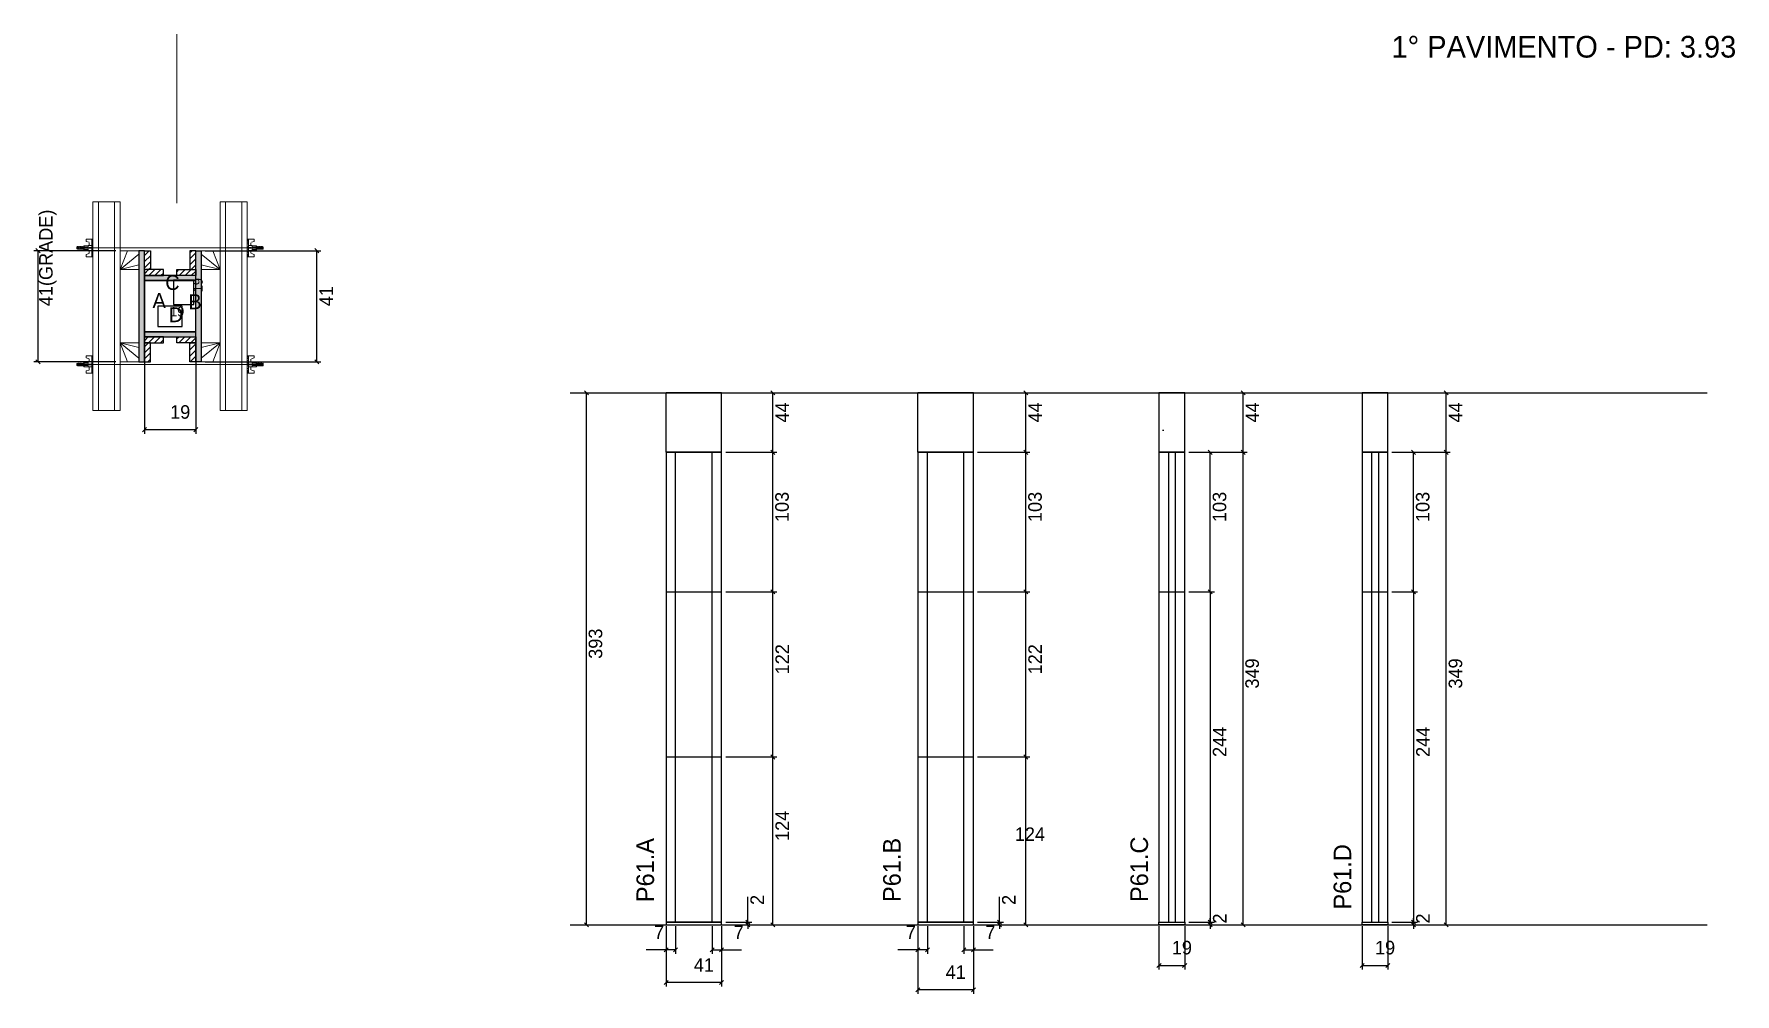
# Model space of a CAD drawing. Header units: metres. Extents: x 6333 to 7590, y 4015 to 4724.
import ezdxf

# ---------------------------------------------------------------- set-up
doc = ezdxf.new("R2010")
doc.units = ezdxf.units.M
for name, color, linetype in [('CHAPA', 7, 'Continuous'), ('COTA', 7, 'Continuous'), ('Hachura', 7, 'Continuous'), ('Madeira', 7, 'Continuous'), ('NOMENCLATURA', 7, 'Continuous'), ('Nível', 7, 'Continuous'), ('Painéis', 7, 'Continuous'), ('Perfil Metálico', 7, 'Continuous'), ('SARR_2.2x7', 7, 'Continuous'), ('SARRAFO', 7, 'Continuous'), ('Sarrafo de Pressão', 7, 'Continuous'), ('Texto Seção', 7, 'Continuous'), ('TEXTO_GERAL', 7, 'Continuous')]:
    doc.layers.add(name, color=color, linetype=linetype)

msp = doc.modelspace()

# ---------------------------------------------------------------- hatches: boundary and pattern name
at = {"layer": 'COTA'}
h = msp.add_hatch(dxfattribs=at)
h.set_pattern_fill('AR-CONC')
h.paths.add_polyline_path([(7164, 4414.8), (7183, 4414.8), (7183, 4458.8), (7164, 4458.8), (7164, 4414.8)])
h = msp.add_hatch(dxfattribs=at)
h.set_pattern_fill('AR-CONC')
h.paths.add_polyline_path([(7314.1, 4414.8), (7333.1, 4414.8), (7333.1, 4458.8), (7314.1, 4458.8), (7314.1, 4414.8)])
at = {"layer": 'Hachura'}
h = msp.add_hatch(color=7, dxfattribs=at)
h.dxf.hatch_style = 1
h.paths.add_polyline_path([(6414.5, 4563.7), (6410.5, 4563.7), (6410.5, 4481.7), (6414.5, 4481.7), (6414.5, 4563.7)])
h = msp.add_hatch(color=7, dxfattribs=at)
h.dxf.hatch_style = 1
h.paths.add_polyline_path([(6414.5, 4563.7), (6410.5, 4563.7), (6410.5, 4481.7), (6414.5, 4481.7), (6414.5, 4563.7)])
h = msp.add_hatch(dxfattribs=at)
h.set_pattern_fill('ANSI31')
h.paths.add_polyline_path([(6414.5, 4549.7), (6418.9, 4549.7), (6418.9, 4563.7), (6414.5, 4563.7), (6414.5, 4549.7)])
h = msp.add_hatch(dxfattribs=at)
h.set_pattern_fill('ANSI31')
h.paths.add_polyline_path([(6452.5, 4549.7), (6448.1, 4549.7), (6448.1, 4563.7), (6452.5, 4563.7), (6452.5, 4549.7)])
h = msp.add_hatch(color=7, dxfattribs=at)
h.dxf.hatch_style = 1
h.paths.add_polyline_path([(6452.5, 4563.7), (6456.5, 4563.7), (6456.5, 4481.7), (6452.5, 4481.7), (6452.5, 4563.7)])
h = msp.add_hatch(color=7, dxfattribs=at)
h.dxf.hatch_style = 1
h.paths.add_polyline_path([(6452.5, 4563.7), (6456.5, 4563.7), (6456.5, 4481.7), (6452.5, 4481.7), (6452.5, 4563.7)])
h = msp.add_hatch(dxfattribs=at)
h.set_pattern_fill('ANSI31')
h.paths.add_polyline_path([(6414.5, 4545.3), (6414.5, 4549.7), (6428.5, 4549.7), (6428.5, 4545.3), (6414.5, 4545.3)])
h = msp.add_hatch(dxfattribs=at)
h.set_pattern_fill('ANSI31')
h.paths.add_polyline_path([(6452.5, 4545.3), (6452.5, 4549.7), (6438.5, 4549.7), (6438.5, 4545.3), (6452.5, 4545.3)])
h = msp.add_hatch(color=7, dxfattribs=at)
h.dxf.hatch_style = 1
h.paths.add_polyline_path([(6452.5, 4541.7), (6452.5, 4545.3), (6414.5, 4545.3), (6414.5, 4541.7), (6452.5, 4541.7)])
h = msp.add_hatch(color=7, dxfattribs=at)
h.dxf.hatch_style = 1
h.paths.add_polyline_path([(6452.5, 4541.7), (6452.5, 4545.3), (6414.5, 4545.3), (6414.5, 4541.7), (6452.5, 4541.7)])
h = msp.add_hatch(color=7, dxfattribs=at)
h.dxf.hatch_style = 1
h.paths.add_polyline_path([(6452.5, 4500.1), (6452.5, 4503.7), (6414.5, 4503.7), (6414.5, 4500.1), (6452.5, 4500.1)])
h = msp.add_hatch(color=7, dxfattribs=at)
h.dxf.hatch_style = 1
h.paths.add_polyline_path([(6452.5, 4500.1), (6452.5, 4503.7), (6414.5, 4503.7), (6414.5, 4500.1), (6452.5, 4500.1)])
h = msp.add_hatch(dxfattribs=at)
h.set_pattern_fill('ANSI31')
h.paths.add_polyline_path([(6414.5, 4495.7), (6414.5, 4500.1), (6428.5, 4500.1), (6428.5, 4495.7), (6414.5, 4495.7)])
h = msp.add_hatch(dxfattribs=at)
h.set_pattern_fill('ANSI31')
h.paths.add_polyline_path([(6452.5, 4495.7), (6452.5, 4500.1), (6438.5, 4500.1), (6438.5, 4495.7), (6452.5, 4495.7)])
h = msp.add_hatch(dxfattribs=at)
h.set_pattern_fill('ANSI31')
h.paths.add_polyline_path([(6414.5, 4495.7), (6418.9, 4495.7), (6418.9, 4481.7), (6414.5, 4481.7), (6414.5, 4495.7)])
h = msp.add_hatch(dxfattribs=at)
h.set_pattern_fill('ANSI31')
h.paths.add_polyline_path([(6452.5, 4495.7), (6448.1, 4495.7), (6448.1, 4481.7), (6452.5, 4481.7), (6452.5, 4495.7)])

# ---------------------------------------------------------------- linework, layer by layer
at = {"layer": 'CHAPA', "color": 1, "lineweight": 25}
for points in [[(6414.5, 4563.7), (6410.5, 4563.7), (6410.5, 4481.7), (6414.5, 4481.7)], [(6414.5, 4563.7), (6410.5, 4563.7), (6410.5, 4481.7), (6414.5, 4481.7)], [(6452.5, 4563.7), (6456.5, 4563.7), (6456.5, 4481.7), (6452.5, 4481.7)], [(6452.5, 4563.7), (6456.5, 4563.7), (6456.5, 4481.7), (6452.5, 4481.7)], [(6452.5, 4541.7), (6452.5, 4545.3), (6414.5, 4545.3), (6414.5, 4541.7)], [(6452.5, 4541.7), (6452.5, 4545.3), (6414.5, 4545.3), (6414.5, 4541.7)], [(6452.5, 4500.1), (6452.5, 4503.7), (6414.5, 4503.7), (6414.5, 4500.1)], [(6452.5, 4500.1), (6452.5, 4503.7), (6414.5, 4503.7), (6414.5, 4500.1)]]:
    msp.add_lwpolyline(points, close=True, dxfattribs=at)
at = {"layer": 'COTA', "color": 241, "lineweight": 25}
for p, q in [((6393.5, 4563.7), (6332.9, 4563.7)), ((6335.9, 4481.7), (6335.9, 4563.7)), ((6459.5, 4563.7), (6544.9, 4563.7)), ((6541.9, 4481.7), (6541.9, 4563.7)), ((6414.5, 4497.1), (6414.5, 4428.5)), ((6452.5, 4497.1), (6452.5, 4428.5)), ((6393.5, 4481.7), (6332.9, 4481.7)), ((6459.5, 4481.7), (6544.9, 4481.7)), ((6840.9, 4458.8), (6799.9, 4458.8)), ((6799.9, 4414.8), (6799.9, 4458.8)), ((6840.9, 4414.8), (6840.9, 4458.8)), ((7026.9, 4458.8), (6985.9, 4458.8)), ((6985.9, 4414.8), (6985.9, 4458.8)), ((7026.9, 4414.8), (7026.9, 4458.8)), ((6452.5, 4431.5), (6414.5, 4431.5))]:
    msp.add_line(p, q, dxfattribs=at)
at = {"layer": 'COTA', "color": 0, "lineweight": 25}
for p, q in [((6337.4, 4562.2), (6334.4, 4565.2)), ((6543.4, 4562.2), (6540.4, 4565.2)), ((6334.4, 4483.2), (6337.4, 4480.2)), ((6540.4, 4483.2), (6543.4, 4480.2)), ((6742.5, 4457.3), (6739.5, 4460.3)), ((6880.3, 4457.3), (6877.3, 4460.3)), ((7067.1, 4457.3), (7064.1, 4460.3)), ((7227.6, 4457.3), (7224.6, 4460.3)), ((7377.7, 4457.3), (7374.7, 4460.3)), ((6416, 4433), (6413, 4430)), ((6451, 4430), (6454, 4433)), ((6877.3, 4416.3), (6880.3, 4413.3)), ((6880.3, 4413.3), (6877.3, 4416.3)), ((7064.1, 4416.3), (7067.1, 4413.3)), ((7067.1, 4413.3), (7064.1, 4416.3)), ((7203.4, 4413.3), (7200.4, 4416.3)), ((7224.6, 4416.3), (7227.6, 4413.3)), ((7227.6, 4413.3), (7224.6, 4416.3)), ((7353.5, 4413.3), (7350.5, 4416.3)), ((7374.7, 4416.3), (7377.7, 4413.3)), ((7377.7, 4413.3), (7374.7, 4416.3)), ((6877.3, 4313.3), (6880.3, 4310.3)), ((6880.3, 4310.3), (6877.3, 4313.3)), ((7064.1, 4313.3), (7067.1, 4310.3)), ((7067.1, 4310.3), (7064.1, 4313.3)), ((7203.4, 4310.3), (7200.4, 4313.3)), ((7200.4, 4313.3), (7203.4, 4310.3)), ((7353.5, 4310.3), (7350.5, 4313.3)), ((7350.5, 4313.3), (7353.5, 4310.3)), ((6880.3, 4188.3), (6877.3, 4191.3)), ((6877.3, 4191.3), (6880.3, 4188.3)), ((7067.1, 4188.3), (7064.1, 4191.3)), ((7064.1, 4191.3), (7067.1, 4188.3)), ((6739.5, 4067.3), (6742.5, 4064.3)), ((6858.7, 4069.3), (6861.7, 4066.3)), ((6861.7, 4064.3), (6858.7, 4067.3)), ((6877.3, 4067.3), (6880.3, 4064.3)), ((7044.6, 4069.3), (7047.6, 4066.3)), ((7047.6, 4064.3), (7044.6, 4067.3)), ((7064.1, 4067.3), (7067.1, 4064.3)), ((7200.4, 4069.3), (7203.4, 4066.3)), ((7200.4, 4069.3), (7203.4, 4066.3)), ((7203.4, 4064.3), (7200.4, 4067.3)), ((7224.6, 4067.3), (7227.6, 4064.3)), ((7350.5, 4069.3), (7353.5, 4066.3)), ((7350.5, 4069.3), (7353.5, 4066.3)), ((7353.5, 4064.3), (7350.5, 4067.3)), ((7374.7, 4067.3), (7377.7, 4064.3)), ((6801.4, 4048.8), (6798.4, 4045.8)), ((6805.4, 4045.8), (6808.4, 4048.8)), ((6835.4, 4048.8), (6832.4, 4045.8)), ((6839.4, 4045.8), (6842.4, 4048.8)), ((6987.4, 4048.8), (6984.4, 4045.8)), ((6991.4, 4045.8), (6994.4, 4048.8)), ((7021.4, 4048.8), (7018.4, 4045.8)), ((7025.4, 4045.8), (7028.4, 4048.8)), ((7165.5, 4037.4), (7162.5, 4034.4)), ((7181.5, 4034.4), (7184.5, 4037.4)), ((7315.6, 4037.4), (7312.6, 4034.4)), ((7331.6, 4034.4), (7334.6, 4037.4)), ((6801.4, 4024.7), (6798.4, 4021.7)), ((6839.4, 4021.7), (6842.4, 4024.7)), ((6987.4, 4019.3), (6984.4, 4016.3)), ((7025.4, 4016.3), (7028.4, 4019.3))]:
    msp.add_line(p, q, dxfattribs=at)
at = {"layer": 'COTA', "color": 180, "lineweight": 25}
for p, q in [((6451.1, 4542), (6436.1, 4542)), ((6436.1, 4542), (6436.1, 4524)), ((6451.1, 4524), (6451.1, 4542)), ((6436.1, 4524), (6451.1, 4524)), ((6442.5, 4522.7), (6424.5, 4522.7)), ((6424.5, 4522.7), (6424.5, 4507.7)), ((6442.5, 4507.7), (6442.5, 4522.7)), ((6424.5, 4507.7), (6442.5, 4507.7))]:
    msp.add_line(p, q, dxfattribs=at)
at = {"layer": 'COTA', "color": 4, "lineweight": 25}
for p, q in [((6732.1, 4458.8), (6744, 4458.8)), ((6741, 4065.8), (6741, 4458.8)), ((6843.9, 4458.8), (6881.8, 4458.8)), ((6878.8, 4414.8), (6878.8, 4458.8)), ((7029.9, 4458.8), (7068.6, 4458.8)), ((7065.6, 4414.8), (7065.6, 4458.8)), ((7186, 4458.8), (7229.1, 4458.8)), ((7226.1, 4414.8), (7226.1, 4458.8)), ((7336.1, 4458.8), (7379.2, 4458.8)), ((7376.2, 4414.8), (7376.2, 4458.8)), ((6843.9, 4414.8), (6881.8, 4414.8)), ((6843.9, 4414.8), (6881.8, 4414.8)), ((6878.8, 4311.8), (6878.8, 4414.8)), ((7029.9, 4414.8), (7068.6, 4414.8)), ((7029.9, 4414.8), (7068.6, 4414.8)), ((7065.6, 4311.8), (7065.6, 4414.8)), ((7186, 4414.8), (7229.1, 4414.8)), ((7186, 4414.8), (7229.1, 4414.8)), ((7186, 4414.8), (7204.9, 4414.8)), ((7201.9, 4311.8), (7201.9, 4414.8)), ((7226.1, 4065.8), (7226.1, 4414.8)), ((7336.1, 4414.8), (7379.2, 4414.8)), ((7336.1, 4414.8), (7379.2, 4414.8)), ((7336.1, 4414.8), (7355, 4414.8)), ((7352, 4311.8), (7352, 4414.8)), ((7376.2, 4065.8), (7376.2, 4414.8)), ((6843.9, 4311.8), (6881.8, 4311.8)), ((6843.9, 4311.8), (6881.8, 4311.8)), ((6878.8, 4189.8), (6878.8, 4311.8)), ((7029.9, 4311.8), (7068.6, 4311.8)), ((7029.9, 4311.8), (7068.6, 4311.8)), ((7065.6, 4189.8), (7065.6, 4311.8)), ((7186, 4311.8), (7204.9, 4311.8)), ((7186, 4311.8), (7204.9, 4311.8)), ((7201.9, 4311.8), (7201.9, 4067.8)), ((7336.1, 4311.8), (7355, 4311.8)), ((7336.1, 4311.8), (7355, 4311.8)), ((7352, 4311.8), (7352, 4067.8)), ((6843.9, 4189.8), (6881.8, 4189.8)), ((6843.9, 4189.8), (6881.8, 4189.8)), ((6878.8, 4065.8), (6878.8, 4189.8)), ((7029.9, 4189.8), (7068.6, 4189.8)), ((7029.9, 4189.8), (7068.6, 4189.8)), ((7065.6, 4065.8), (7065.6, 4189.8)), ((6860.2, 4067.8), (6860.2, 4086.6)), ((7046.1, 4067.8), (7046.1, 4086.6)), ((6732.1, 4065.8), (6744, 4065.8)), ((6799.9, 4064.8), (6799.9, 4020.2)), ((6799.9, 4062.8), (6799.9, 4044.3)), ((6806.9, 4064.8), (6806.9, 4044.3)), ((6833.9, 4064.8), (6833.9, 4044.3)), ((6840.9, 4064.8), (6840.9, 4020.2)), ((6840.9, 4062.8), (6840.9, 4044.3)), ((6843.9, 4067.8), (6863.2, 4067.8)), ((6843.9, 4065.8), (6863.2, 4065.8)), ((6843.9, 4065.8), (6881.8, 4065.8)), ((6860.2, 4065.8), (6860.2, 4067.8)), ((6860.2, 4065.8), (6860.2, 4062.8)), ((6985.9, 4064.8), (6985.9, 4014.8)), ((6985.9, 4062.8), (6985.9, 4044.3)), ((6992.9, 4064.8), (6992.9, 4044.3)), ((7019.9, 4064.8), (7019.9, 4044.3)), ((7026.9, 4064.8), (7026.9, 4014.8)), ((7026.9, 4062.8), (7026.9, 4044.3)), ((7029.9, 4067.8), (7049.1, 4067.8)), ((7029.9, 4065.8), (7049.1, 4065.8)), ((7029.9, 4065.8), (7068.6, 4065.8)), ((7046.1, 4065.8), (7046.1, 4067.8)), ((7046.1, 4065.8), (7046.1, 4062.8)), ((7164, 4064.8), (7164, 4032.9)), ((7183, 4064.8), (7183, 4032.9)), ((7186, 4067.8), (7204.9, 4067.8)), ((7186, 4067.8), (7204.9, 4067.8)), ((7186, 4065.8), (7204.9, 4065.8)), ((7186, 4065.8), (7229.1, 4065.8)), ((7201.9, 4067.8), (7201.9, 4070.8)), ((7201.9, 4065.8), (7201.9, 4067.8)), ((7201.9, 4065.8), (7201.9, 4062.8)), ((7314.1, 4064.8), (7314.1, 4032.9)), ((7333.1, 4064.8), (7333.1, 4032.9)), ((7336.1, 4067.8), (7355, 4067.8)), ((7336.1, 4067.8), (7355, 4067.8)), ((7336.1, 4065.8), (7355, 4065.8)), ((7336.1, 4065.8), (7379.2, 4065.8)), ((7352, 4067.8), (7352, 4070.8)), ((7352, 4065.8), (7352, 4067.8)), ((7352, 4065.8), (7352, 4062.8)), ((6799.9, 4047.3), (6785.2, 4047.3)), ((6806.9, 4047.3), (6799.9, 4047.3)), ((6833.9, 4047.3), (6840.9, 4047.3)), ((6840.9, 4047.3), (6855.6, 4047.3)), ((6985.9, 4047.3), (6971.1, 4047.3)), ((6992.9, 4047.3), (6985.9, 4047.3)), ((7019.9, 4047.3), (7026.9, 4047.3)), ((7026.9, 4047.3), (7041.6, 4047.3)), ((7164, 4035.9), (7183, 4035.9)), ((7314.1, 4035.9), (7333.1, 4035.9)), ((6840.9, 4023.2), (6799.9, 4023.2)), ((7026.9, 4017.8), (6985.9, 4017.8))]:
    msp.add_line(p, q, dxfattribs=at)
at = {"layer": 'COTA', "color": 241, "lineweight": 25}
for points in [[(7164, 4414.8), (7183, 4414.8), (7183, 4458.8), (7164, 4458.8)], [(7314.1, 4414.8), (7333.1, 4414.8), (7333.1, 4458.8), (7314.1, 4458.8)]]:
    msp.add_lwpolyline(points, close=True, dxfattribs=at)
at = {"layer": 'Hachura', "color": 0, "lineweight": 9}
for p, q in [((6365, 4566.7), (6364.7, 4566.4)), ((6364.7, 4566.4), (6364.7, 4565.1)), ((6365, 4564.8), (6364.7, 4565.1)), ((6365.4, 4566.7), (6365, 4566.7)), ((6365, 4564.8), (6365, 4566.7)), ((6365.7, 4564.8), (6365, 4566.1)), ((6365.6, 4564.7), (6365, 4565.8)), ((6365, 4565.3), (6365.4, 4564.6)), ((6365, 4565), (6365.2, 4564.8)), ((6365.4, 4566.8), (6366.5, 4564.6)), ((6365.4, 4566.7), (6366.3, 4564.8)), ((6365.4, 4566.7), (6366.3, 4564.8)), ((6366.8, 4564.7), (6365.7, 4566.8)), ((6365.7, 4564.8), (6366.3, 4564.8)), ((6366.5, 4566.7), (6365.9, 4566.7)), ((6366.8, 4564.8), (6365.9, 4566.7)), ((6366.5, 4566.7), (6367.5, 4564.8)), ((6366.6, 4566.8), (6367.7, 4564.6)), ((6367.9, 4564.7), (6366.8, 4566.8)), ((6367.5, 4564.8), (6366.8, 4564.8)), ((6367.7, 4566.7), (6367, 4566.7)), ((6368, 4564.8), (6367, 4566.7)), ((6367.2, 4566.7), (6367, 4566.7)), ((6367.7, 4566.7), (6368.6, 4564.8)), ((6367.8, 4566.8), (6368.8, 4564.6)), ((6369.1, 4564.7), (6368, 4566.8)), ((6368.2, 4564.8), (6368, 4564.8)), ((6368.8, 4566.7), (6368.2, 4566.7)), ((6369.2, 4564.8), (6368.2, 4566.7)), ((6368.2, 4564.8), (6368.6, 4564.8)), ((6368.8, 4566.7), (6369.8, 4564.8)), ((6369.8, 4565.6), (6369.2, 4566.8)), ((6369.2, 4564.8), (6369.8, 4564.8)), ((6369.8, 4565.8), (6369.4, 4566.7)), ((6369.8, 4566.7), (6369.4, 4566.7)), ((6369.8, 4564), (6369.8, 4567.4)), ((6369.8, 4567.4), (6373, 4567.4)), ((6369.8, 4566.3), (6373, 4566.3)), ((6369.8, 4564.8), (6373, 4564.8)), ((6373, 4564), (6369.8, 4564)), ((6369.9, 4564), (6369.9, 4567.4)), ((6376.5, 4572.1), (6371.4, 4572.1)), ((6371.4, 4572.1), (6371.4, 4570.5)), ((6371.4, 4570.5), (6373.6, 4569.9)), ((6371.4, 4560.9), (6373.6, 4561.5)), ((6373, 4567.6), (6373, 4563.8)), ((6375.6, 4567.6), (6373, 4567.6)), ((6373, 4563.8), (6373, 4564)), ((6373, 4563.8), (6373, 4564)), ((6373, 4563.8), (6375.6, 4563.8)), ((6375.6, 4566), (6373.6, 4566)), ((6373.6, 4565.5), (6375.6, 4565.5)), ((6373.8, 4569.6), (6373.8, 4567.6)), ((6373.8, 4561.8), (6373.8, 4563.8)), ((6375.6, 4572.1), (6375.6, 4559.2)), ((6375.6, 4572.1), (6375.6, 4567)), ((6375.6, 4572), (6376.5, 4572)), ((6375.6, 4571.8), (6376.5, 4571.8)), ((6375.6, 4571.5), (6376.5, 4571.5)), ((6375.6, 4571), (6376.5, 4571)), ((6375.6, 4570.1), (6376.5, 4570.1)), ((6375.6, 4568.7), (6376.5, 4568.7)), ((6375.6, 4565.7), (6375.6, 4567.6)), ((6375.6, 4567), (6375.6, 4566.3)), ((6375.6, 4565.7), (6376.5, 4565.7)), ((6375.6, 4562.7), (6376.5, 4562.7)), ((6375.9, 4566.6), (6375.7, 4566.6)), ((6375.7, 4564.7), (6376.2, 4564.7)), ((6376.4, 4566.6), (6375.9, 4566.6)), ((6376.5, 4559.2), (6376.5, 4572.1)), ((6376.5, 4560.2), (6376.5, 4568)), ((6490.5, 4559.2), (6490.5, 4572.1)), ((6490.5, 4572.1), (6495.6, 4572.1)), ((6491.4, 4572), (6490.5, 4572)), ((6491.4, 4571.8), (6490.5, 4571.8)), ((6491.4, 4571.5), (6490.5, 4571.5)), ((6491.4, 4571), (6490.5, 4571)), ((6491.4, 4570.1), (6490.5, 4570.1)), ((6491.4, 4568.7), (6490.5, 4568.7)), ((6490.5, 4560.2), (6490.5, 4568)), ((6491.4, 4565.7), (6490.5, 4565.7)), ((6491.4, 4562.7), (6490.5, 4562.7)), ((6490.7, 4566.6), (6491.1, 4566.6)), ((6491.3, 4564.7), (6490.9, 4564.7)), ((6491.1, 4566.6), (6491.3, 4566.6)), ((6491.4, 4572.1), (6491.4, 4559.2)), ((6491.4, 4572.1), (6491.4, 4567)), ((6491.4, 4565.7), (6491.4, 4567.6)), ((6491.4, 4567.6), (6494, 4567.6)), ((6491.4, 4567), (6491.4, 4566.3)), ((6491.4, 4566), (6493.4, 4566)), ((6493.4, 4565.5), (6491.4, 4565.5)), ((6494, 4563.8), (6491.4, 4563.8)), ((6493.2, 4569.6), (6493.2, 4567.6)), ((6493.2, 4561.8), (6493.2, 4563.8)), ((6495.7, 4570.5), (6493.5, 4569.9)), ((6495.7, 4560.9), (6493.5, 4561.5)), ((6494, 4567.6), (6494, 4563.8)), ((6497.2, 4567.4), (6494, 4567.4)), ((6497.2, 4566.3), (6494, 4566.3)), ((6497.2, 4564.8), (6494, 4564.8)), ((6494, 4564), (6497.2, 4564)), ((6494, 4563.8), (6494, 4564)), ((6494, 4563.8), (6494, 4564)), ((6495.7, 4572.1), (6495.7, 4570.5)), ((6497.1, 4564), (6497.1, 4567.4)), ((6497.2, 4564), (6497.2, 4567.4)), ((6497.2, 4565.6), (6497.9, 4566.8)), ((6498.2, 4566.7), (6497.2, 4564.8)), ((6497.2, 4565.8), (6497.7, 4566.7)), ((6497.2, 4566.7), (6497.7, 4566.7)), ((6497.9, 4564.8), (6497.2, 4564.8)), ((6497.9, 4564.7), (6499, 4566.8)), ((6497.9, 4564.8), (6498.8, 4566.7)), ((6499.3, 4566.8), (6498.2, 4564.6)), ((6498.2, 4566.7), (6498.8, 4566.7)), ((6499.3, 4566.7), (6498.4, 4564.8)), ((6498.8, 4564.8), (6498.4, 4564.8)), ((6498.8, 4564.8), (6499, 4564.8)), ((6499, 4564.8), (6500, 4566.7)), ((6499.1, 4564.7), (6500.2, 4566.8)), ((6500.4, 4566.8), (6499.3, 4564.6)), ((6499.3, 4566.7), (6500, 4566.7)), ((6500.5, 4566.7), (6499.5, 4564.8)), ((6499.5, 4564.8), (6500.2, 4564.8)), ((6499.8, 4566.7), (6500, 4566.7)), ((6500.2, 4564.8), (6501.2, 4566.7)), ((6500.3, 4564.7), (6501.3, 4566.8)), ((6501.6, 4566.8), (6500.5, 4564.6)), ((6500.5, 4566.7), (6501.2, 4566.7)), ((6501.7, 4566.7), (6500.7, 4564.8)), ((6501.7, 4566.7), (6500.7, 4564.8)), ((6501.3, 4564.8), (6500.7, 4564.8)), ((6501.3, 4564.8), (6502, 4566.1)), ((6501.4, 4564.7), (6502, 4565.8)), ((6501.7, 4566.7), (6502, 4566.7)), ((6502, 4565.3), (6501.7, 4564.6)), ((6502, 4565), (6501.9, 4564.8)), ((6502, 4566.7), (6502.3, 4566.4)), ((6502, 4564.8), (6502, 4566.7)), ((6502, 4564.8), (6502.3, 4565.1)), ((6502.3, 4566.4), (6502.3, 4565.1)), ((6371.4, 4559.2), (6371.4, 4560.9)), ((6375.6, 4559.2), (6371.4, 4559.2)), ((6375.6, 4561.2), (6376.5, 4561.2)), ((6375.6, 4560.4), (6376.5, 4560.4)), ((6375.6, 4559.9), (6376.5, 4559.9)), ((6375.6, 4559.6), (6376.5, 4559.6)), ((6375.6, 4559.4), (6376.5, 4559.4)), ((6375.6, 4559.2), (6376.5, 4559.2)), ((6491.4, 4561.2), (6490.5, 4561.2)), ((6491.4, 4560.4), (6490.5, 4560.4)), ((6491.4, 4559.9), (6490.5, 4559.9)), ((6491.4, 4559.6), (6490.5, 4559.6)), ((6491.4, 4559.4), (6490.5, 4559.4)), ((6491.4, 4559.2), (6490.5, 4559.2)), ((6491.4, 4559.2), (6495.7, 4559.2)), ((6495.7, 4559.2), (6495.7, 4560.9)), ((6375.6, 4486.1), (6371.4, 4486.1)), ((6371.4, 4486.1), (6371.4, 4484.5)), ((6375.6, 4473.2), (6375.6, 4486.1)), ((6375.6, 4486.1), (6376.5, 4486.1)), ((6375.6, 4486), (6376.5, 4486)), ((6376.5, 4486.1), (6376.5, 4473.2)), ((6490.5, 4486.1), (6490.5, 4473.2)), ((6491.4, 4486.1), (6490.5, 4486.1)), ((6491.4, 4486), (6490.5, 4486)), ((6491.4, 4473.2), (6491.4, 4486.1)), ((6491.4, 4486.1), (6495.7, 4486.1)), ((6495.7, 4486.1), (6495.7, 4484.5)), ((6365, 4480.6), (6364.7, 4480.3)), ((6364.7, 4479), (6364.7, 4480.3)), ((6365, 4478.7), (6364.7, 4479)), ((6365, 4480.1), (6365.4, 4480.7)), ((6365.6, 4480.7), (6365, 4479.6)), ((6365, 4480.3), (6365.2, 4480.6)), ((6365.7, 4480.6), (6365, 4479.3)), ((6365, 4480.6), (6365, 4478.7)), ((6365.4, 4478.7), (6365, 4478.7)), ((6365.4, 4478.6), (6366.5, 4480.7)), ((6365.4, 4478.7), (6366.3, 4480.6)), ((6365.4, 4478.7), (6366.3, 4480.6)), ((6366.8, 4480.7), (6365.7, 4478.5)), ((6365.7, 4480.6), (6366.3, 4480.6)), ((6366.8, 4480.6), (6365.9, 4478.7)), ((6366.5, 4478.7), (6365.9, 4478.7)), ((6366.5, 4478.7), (6367.5, 4480.6)), ((6366.6, 4478.6), (6367.7, 4480.7)), ((6367.9, 4480.7), (6366.8, 4478.5)), ((6367.5, 4480.6), (6366.8, 4480.6)), ((6368, 4480.6), (6367, 4478.7)), ((6367.7, 4478.7), (6367, 4478.7)), ((6367.2, 4478.7), (6367, 4478.7)), ((6367.7, 4478.7), (6368.6, 4480.6)), ((6367.8, 4478.6), (6368.8, 4480.7)), ((6369.1, 4480.7), (6368, 4478.5)), ((6368.2, 4480.6), (6368, 4480.6)), ((6368.2, 4480.6), (6368.6, 4480.6)), ((6369.2, 4480.6), (6368.2, 4478.7)), ((6368.8, 4478.7), (6368.2, 4478.7)), ((6368.8, 4478.7), (6369.8, 4480.6)), ((6369.2, 4480.6), (6369.8, 4480.6)), ((6369.8, 4479.8), (6369.2, 4478.5)), ((6369.8, 4479.6), (6369.4, 4478.7)), ((6369.8, 4478.7), (6369.4, 4478.7)), ((6369.8, 4481.4), (6369.8, 4478)), ((6373, 4481.4), (6369.8, 4481.4)), ((6369.8, 4480.6), (6373, 4480.6)), ((6369.8, 4479), (6373, 4479)), ((6369.8, 4478), (6373, 4478)), ((6369.9, 4481.4), (6369.9, 4478)), ((6371.4, 4484.5), (6373.6, 4483.9)), ((6371.4, 4474.9), (6373.6, 4475.5)), ((6371.4, 4473.2), (6371.4, 4474.9)), ((6373, 4477.8), (6373, 4481.6)), ((6373, 4481.6), (6375.6, 4481.6)), ((6373, 4481.6), (6373, 4481.4)), ((6373, 4481.6), (6373, 4481.4)), ((6375.6, 4477.8), (6373, 4477.8)), ((6373.6, 4479.9), (6375.6, 4479.9)), ((6375.6, 4479.4), (6373.6, 4479.4)), ((6373.8, 4483.6), (6373.8, 4481.6)), ((6373.8, 4475.8), (6373.8, 4477.8)), ((6375.6, 4485.8), (6376.5, 4485.8)), ((6375.6, 4485.5), (6376.5, 4485.5)), ((6375.6, 4485), (6376.5, 4485)), ((6375.6, 4484.1), (6376.5, 4484.1)), ((6375.6, 4482.7), (6376.5, 4482.7)), ((6375.6, 4479.7), (6375.6, 4477.8)), ((6375.6, 4479.7), (6376.5, 4479.7)), ((6375.6, 4478.4), (6375.6, 4479)), ((6375.6, 4473.2), (6375.6, 4478.4)), ((6375.6, 4476.6), (6376.5, 4476.6)), ((6375.6, 4475.2), (6376.5, 4475.2)), ((6375.6, 4474.4), (6376.5, 4474.4)), ((6375.6, 4473.9), (6376.5, 4473.9)), ((6375.6, 4473.6), (6376.5, 4473.6)), ((6375.7, 4480.7), (6376.2, 4480.7)), ((6375.9, 4478.7), (6375.7, 4478.7)), ((6376.4, 4478.7), (6375.9, 4478.7)), ((6376.5, 4485.2), (6376.5, 4477.4)), ((6491.4, 4485.8), (6490.5, 4485.8)), ((6491.4, 4485.5), (6490.5, 4485.5)), ((6490.5, 4485.2), (6490.5, 4477.4)), ((6491.4, 4485), (6490.5, 4485)), ((6491.4, 4484.1), (6490.5, 4484.1)), ((6491.4, 4482.7), (6490.5, 4482.7)), ((6491.4, 4479.7), (6490.5, 4479.7)), ((6491.4, 4476.6), (6490.5, 4476.6)), ((6491.4, 4475.2), (6490.5, 4475.2)), ((6491.4, 4474.4), (6490.5, 4474.4)), ((6491.4, 4473.9), (6490.5, 4473.9)), ((6491.4, 4473.6), (6490.5, 4473.6)), ((6490.7, 4478.7), (6491.1, 4478.7)), ((6491.3, 4480.7), (6490.9, 4480.7)), ((6491.1, 4478.7), (6491.3, 4478.7)), ((6494, 4481.6), (6491.4, 4481.6)), ((6493.4, 4479.9), (6491.4, 4479.9)), ((6491.4, 4479.7), (6491.4, 4477.8)), ((6491.4, 4479.4), (6493.4, 4479.4)), ((6491.4, 4478.4), (6491.4, 4479)), ((6491.4, 4473.2), (6491.4, 4478.4)), ((6491.4, 4477.8), (6494, 4477.8)), ((6493.2, 4483.6), (6493.2, 4481.6)), ((6493.2, 4475.8), (6493.2, 4477.8)), ((6495.7, 4484.5), (6493.5, 4483.9)), ((6495.7, 4474.9), (6493.5, 4475.5)), ((6494, 4477.8), (6494, 4481.6)), ((6494, 4481.6), (6494, 4481.4)), ((6494, 4481.6), (6494, 4481.4)), ((6494, 4481.4), (6497.2, 4481.4)), ((6497.2, 4480.6), (6494, 4480.6)), ((6497.2, 4479), (6494, 4479)), ((6497.2, 4478), (6494, 4478)), ((6495.7, 4473.2), (6495.7, 4474.9)), ((6497.1, 4481.4), (6497.1, 4478)), ((6497.2, 4481.4), (6497.2, 4478)), ((6497.9, 4480.6), (6497.2, 4480.6)), ((6498.2, 4478.7), (6497.2, 4480.6)), ((6497.2, 4479.8), (6497.9, 4478.5)), ((6497.2, 4479.6), (6497.7, 4478.7)), ((6497.2, 4478.7), (6497.7, 4478.7)), ((6497.9, 4480.7), (6499, 4478.5)), ((6497.9, 4480.6), (6498.8, 4478.7)), ((6499.3, 4478.6), (6498.2, 4480.7)), ((6498.2, 4478.7), (6498.8, 4478.7)), ((6498.8, 4480.6), (6498.4, 4480.6)), ((6499.3, 4478.7), (6498.4, 4480.6)), ((6498.8, 4480.6), (6499, 4480.6)), ((6499, 4480.6), (6500, 4478.7)), ((6499.1, 4480.7), (6500.2, 4478.5)), ((6500.4, 4478.6), (6499.3, 4480.7)), ((6499.3, 4478.7), (6500, 4478.7)), ((6499.5, 4480.6), (6500.2, 4480.6)), ((6500.5, 4478.7), (6499.5, 4480.6)), ((6499.8, 4478.7), (6500, 4478.7)), ((6500.2, 4480.6), (6501.2, 4478.7)), ((6500.3, 4480.7), (6501.3, 4478.5)), ((6501.6, 4478.6), (6500.5, 4480.7)), ((6500.5, 4478.7), (6501.2, 4478.7)), ((6501.7, 4478.7), (6500.7, 4480.6)), ((6501.3, 4480.6), (6500.7, 4480.6)), ((6501.7, 4478.7), (6500.7, 4480.6)), ((6501.3, 4480.6), (6502, 4479.3)), ((6501.4, 4480.7), (6502, 4479.6)), ((6502, 4480.1), (6501.7, 4480.7)), ((6501.7, 4478.7), (6502, 4478.7)), ((6502, 4480.3), (6501.9, 4480.6)), ((6502, 4480.6), (6502.3, 4480.3)), ((6502, 4480.6), (6502, 4478.7)), ((6502, 4478.7), (6502.3, 4479)), ((6502.3, 4479), (6502.3, 4480.3)), ((6376.5, 4473.2), (6371.4, 4473.2)), ((6375.6, 4473.4), (6376.5, 4473.4)), ((6491.4, 4473.4), (6490.5, 4473.4)), ((6490.5, 4473.2), (6495.6, 4473.2))]:
    msp.add_line(p, q, dxfattribs=at)
at = {"layer": 'Hachura', "color": 251, "lineweight": 9}
for p, q in [((6501.3, 4565.7), (6369.5, 4565.7)), ((6501.3, 4479.7), (6369.5, 4479.7))]:
    msp.add_line(p, q, dxfattribs=at)
at = {"layer": 'Madeira', "color": 126, "lineweight": 18}
for p, q in [((6396.5, 4549.7), (6401.9, 4563.7)), ((6470.5, 4549.7), (6465.1, 4563.7)), ((6396.5, 4549.7), (6410.5, 4561.2)), ((6396.5, 4549.7), (6410.5, 4553.2)), ((6470.5, 4549.7), (6456.5, 4561.2)), ((6470.5, 4549.7), (6456.5, 4553.2)), ((6396.5, 4495.7), (6410.5, 4484.2)), ((6396.5, 4495.7), (6410.5, 4492.2)), ((6396.5, 4495.7), (6401.9, 4481.7)), ((6470.5, 4495.7), (6456.5, 4484.2)), ((6470.5, 4495.7), (6456.5, 4492.2)), ((6470.5, 4495.7), (6465.1, 4481.7))]:
    msp.add_line(p, q, dxfattribs=at)
for points in [[(6396.5, 4481.7), (6410.5, 4481.7), (6410.5, 4563.7), (6396.5, 4563.7)], [(6396.5, 4549.7), (6410.5, 4549.7), (6410.5, 4563.7), (6396.5, 4563.7)], [(6470.5, 4481.7), (6456.5, 4481.7), (6456.5, 4563.7), (6470.5, 4563.7)], [(6470.5, 4549.7), (6456.5, 4549.7), (6456.5, 4563.7), (6470.5, 4563.7)], [(6396.5, 4495.7), (6410.5, 4495.7), (6410.5, 4481.7), (6396.5, 4481.7)], [(6470.5, 4495.7), (6456.5, 4495.7), (6456.5, 4481.7), (6470.5, 4481.7)]]:
    msp.add_lwpolyline(points, close=True, dxfattribs=at)
at = {"layer": 'Nível', "color": 4, "lineweight": 25}
for p, q in [((6729.1, 4458.8), (7568.9, 4458.8)), ((6729.1, 4065.8), (7568.9, 4065.8))]:
    msp.add_line(p, q, dxfattribs=at)
at = {"layer": 'Painéis', "color": 200, "lineweight": 25}
for p, q in [((6840.9, 4414.8), (6799.9, 4414.8)), ((6799.9, 4414.8), (6840.9, 4414.8)), ((6799.9, 4414.8), (6799.9, 4065.8)), ((6799.9, 4414.8), (6840.9, 4414.8)), ((6840.9, 4414.8), (6799.9, 4414.8)), ((6799.9, 4414.8), (6840.9, 4414.8)), ((6799.9, 4414.8), (6840.9, 4414.8)), ((6840.9, 4065.8), (6840.9, 4414.8)), ((6985.9, 4414.8), (7026.9, 4414.8)), ((6985.9, 4414.8), (6985.9, 4067.8)), ((6985.9, 4414.8), (7026.9, 4414.8)), ((6985.9, 4414.8), (7026.9, 4414.8)), ((6985.9, 4414.8), (7026.9, 4414.8)), ((7026.9, 4067.8), (7026.9, 4414.8)), ((7164, 4414.8), (7183, 4414.8)), ((7183, 4414.8), (7164, 4414.8)), ((7164, 4414.8), (7164, 4067.8)), ((7183, 4414.8), (7164, 4414.8)), ((7183, 4414.8), (7164, 4414.8)), ((7164, 4414.8), (7183, 4414.8)), ((7183, 4414.8), (7164, 4414.8)), ((7183, 4414.8), (7164, 4414.8)), ((7183, 4414.8), (7164, 4414.8)), ((7183, 4067.8), (7183, 4414.8)), ((7314.1, 4414.8), (7333.1, 4414.8)), ((7333.1, 4414.8), (7314.1, 4414.8)), ((7314.1, 4414.8), (7314.1, 4067.8)), ((7333.1, 4414.8), (7314.1, 4414.8)), ((7333.1, 4414.8), (7314.1, 4414.8)), ((7314.1, 4414.8), (7333.1, 4414.8)), ((7333.1, 4414.8), (7314.1, 4414.8)), ((7333.1, 4414.8), (7314.1, 4414.8)), ((7333.1, 4414.8), (7314.1, 4414.8)), ((7333.1, 4067.8), (7333.1, 4414.8)), ((6799.9, 4311.8), (6840.9, 4311.8)), ((6985.9, 4311.8), (7026.9, 4311.8)), ((7164, 4311.8), (7183, 4311.8)), ((7314.1, 4311.8), (7333.1, 4311.8)), ((6799.9, 4189.8), (6840.9, 4189.8)), ((6985.9, 4189.8), (7026.9, 4189.8)), ((6799.9, 4067.8), (6840.9, 4067.8)), ((6985.9, 4067.8), (7026.9, 4067.8))]:
    msp.add_line(p, q, dxfattribs=at)
for points in [[(6414.5, 4503.7), (6452.5, 4503.7), (6452.5, 4541.7), (6414.5, 4541.7)], [(6799.9, 4414.8), (6840.9, 4414.8), (6840.9, 4414.8), (6799.9, 4414.8)], [(6799.9, 4414.8), (6840.9, 4414.8), (6840.9, 4414.8), (6799.9, 4414.8)], [(6985.9, 4414.8), (7026.9, 4414.8), (7026.9, 4414.8), (6985.9, 4414.8)], [(6985.9, 4414.8), (7026.9, 4414.8), (7026.9, 4414.8), (6985.9, 4414.8)], [(6840.9, 4067.8), (6799.9, 4067.8), (6799.9, 4065.8), (6840.9, 4065.8)], [(7026.9, 4067.8), (6985.9, 4067.8), (6985.9, 4065.8), (7026.9, 4065.8)], [(7164, 4067.8), (7183, 4067.8), (7183, 4065.8), (7164, 4065.8)], [(7314.1, 4067.8), (7333.1, 4067.8), (7333.1, 4065.8), (7314.1, 4065.8)]]:
    msp.add_lwpolyline(points, close=True, dxfattribs=at)
at = {"layer": 'Perfil Metálico', "color": 224, "lineweight": 18}
for points in [[(6376.5, 4599.7), (6396.5, 4599.7), (6396.5, 4445.7), (6376.5, 4445.7)], [(6392.5, 4445.7), (6380.5, 4445.7), (6380.5, 4599.7), (6392.5, 4599.7)], [(6490.5, 4599.7), (6470.5, 4599.7), (6470.5, 4445.7), (6490.5, 4445.7)], [(6474.5, 4445.7), (6486.5, 4445.7), (6486.5, 4599.7), (6474.5, 4599.7)]]:
    msp.add_lwpolyline(points, close=True, dxfattribs=at)
at = {"layer": 'SARR_2.2x7', "color": 40, "lineweight": 25}
for p, q in [((7171, 4414.8), (7171, 4311.8)), ((7176, 4414.8), (7176, 4311.8)), ((7321.1, 4414.8), (7321.1, 4311.8)), ((7326.1, 4414.8), (7326.1, 4311.8)), ((7171, 4311.8), (7171, 4067.8)), ((7176, 4311.8), (7176, 4067.8)), ((7321.1, 4311.8), (7321.1, 4067.8)), ((7326.1, 4311.8), (7326.1, 4067.8))]:
    msp.add_line(p, q, dxfattribs=at)
at = {"layer": 'SARRAFO', "color": 251, "lineweight": 25}
for points in [[(6418.9, 4563.7), (6418.9, 4549.7), (6414.5, 4549.7), (6414.5, 4563.7)], [(6448.1, 4563.7), (6448.1, 4549.7), (6452.5, 4549.7), (6452.5, 4563.7)], [(6428.5, 4549.7), (6414.5, 4549.7), (6414.5, 4545.3), (6428.5, 4545.3)], [(6438.5, 4549.7), (6452.5, 4549.7), (6452.5, 4545.3), (6438.5, 4545.3)], [(6428.5, 4500.1), (6414.5, 4500.1), (6414.5, 4495.7), (6428.5, 4495.7)], [(6438.5, 4500.1), (6452.5, 4500.1), (6452.5, 4495.7), (6438.5, 4495.7)], [(6418.9, 4481.7), (6418.9, 4495.7), (6414.5, 4495.7), (6414.5, 4481.7)], [(6448.1, 4481.7), (6448.1, 4495.7), (6452.5, 4495.7), (6452.5, 4481.7)]]:
    msp.add_lwpolyline(points, close=True, dxfattribs=at)
at = {"layer": 'Sarrafo de Pressão', "color": 42, "lineweight": 25}
for p, q in [((6806.9, 4311.8), (6806.9, 4414.8)), ((6833.9, 4311.8), (6833.9, 4414.8)), ((6992.9, 4311.8), (6992.9, 4414.8)), ((7019.9, 4311.8), (7019.9, 4414.8)), ((6806.9, 4189.8), (6806.9, 4311.8)), ((6833.9, 4189.8), (6833.9, 4311.8)), ((6992.9, 4189.8), (6992.9, 4311.8)), ((7019.9, 4189.8), (7019.9, 4311.8)), ((6806.9, 4067.8), (6806.9, 4189.8)), ((6833.9, 4067.8), (6833.9, 4189.8)), ((6992.9, 4067.8), (6992.9, 4189.8)), ((7019.9, 4067.8), (7019.9, 4189.8))]:
    msp.add_line(p, q, dxfattribs=at)
at = {"layer": 'Texto Seção', "color": 252, "lineweight": 15}
msp.add_line((6438.4, 4598.7), (6438.4, 4723.7), dxfattribs=at)

# ---------------------------------------------------------------- texts
at = {"layer": 'COTA', "color": 241, "lineweight": 25}
for s, p in [('41(GRADE)', (6346.7, 4522.7)), ('41', (6553.8, 4522.7))]:
    msp.add_text(s, height=10, rotation=90, dxfattribs=at).set_placement(p)
at = {"layer": 'COTA', "color": 1, "lineweight": 25}
msp.add_text('19', height=7, rotation=90, dxfattribs=at).set_placement((6457.6, 4533))
msp.add_text('19', height=7, dxfattribs=at).set_placement((6433.5, 4515.2))
at = {"layer": 'COTA', "color": 241, "lineweight": 25}
msp.add_text('19', height=10, dxfattribs=at).set_placement((6433.5, 4439.6))
at = {"layer": 'COTA', "color": 240, "lineweight": 25}
for s, p in [('44', (6890.7, 4436.8)), ('44', (7077.5, 4436.8)), ('44', (7238, 4436.8)), ('44', (7388.1, 4436.8)), ('103', (6890.5, 4363.3)), ('103', (7077.4, 4363.3)), ('103', (7213.7, 4363.3)), ('103', (7363.8, 4363.3)), ('393', (6752.7, 4262.3)), ('122', (6890.7, 4250.8)), ('122', (7077.5, 4250.8)), ('349', (7237.8, 4240.3)), ('349', (7388, 4240.3)), ('244', (7213.8, 4189.8)), ('244', (7364, 4189.8)), ('124', (6890.7, 4127.8)), ('2', (6872.2, 4080.5)), ('2', (7058.1, 4080.5)), ('2', (7213.9, 4066.8)), ('2', (7364, 4066.8))]:
    msp.add_text(s, height=10, rotation=90, dxfattribs=at).set_placement(p)
for s, p in [('124', (7057.5, 4127.8)), ('7', (6791, 4055.3)), ('7', (6849.8, 4055.3)), ('7', (6977, 4055.3)), ('7', (7035.7, 4055.3)), ('19', (7173.5, 4044)), ('19', (7323.6, 4044)), ('41', (6820.4, 4031.2)), ('41', (7006.4, 4025.9))]:
    msp.add_text(s, height=10, dxfattribs=at).set_placement(p)
at = {"layer": 'NOMENCLATURA', "color": 2, "lineweight": 25}
msp.add_text('1° PAVIMENTO - PD: 3.93', height=16, dxfattribs=at).set_placement((7335.8, 4706.3))
at = {"layer": 'Texto Seção', "color": 7, "lineweight": 15}
for s, p in [('P61.A', (6791, 4082.6)), ('P61.B', (6973.2, 4082.7)), ('P61.C', (7155.9, 4082.7)), ('P61.D', (7306, 4077.1))]:
    msp.add_text(s, height=13, rotation=90, dxfattribs=at).set_placement(p)
at = {"layer": 'TEXTO_GERAL', "color": 7, "lineweight": 25}
for s, p in [('C', (6429.9, 4534.7)), ('A', (6420.5, 4521.4)), ('B', (6447, 4520.5)), ('D', (6432.5, 4510.9))]:
    msp.add_text(s, height=11, dxfattribs=at).set_placement(p)

doc.saveas('drawing.dxf')
